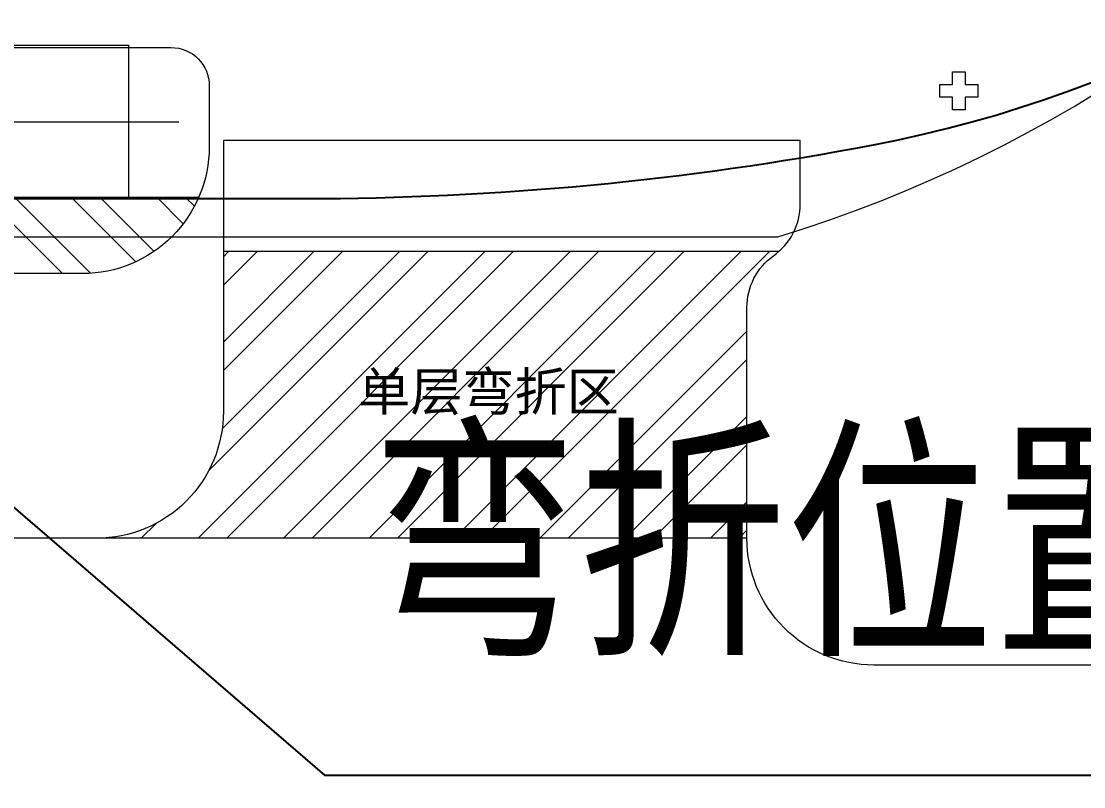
# Model space of a CAD drawing. Header units: millimetres. Extents: x 1167 to 2098, y -78 to 499.
# Drawn here: x 1906.16 to 1914.54, y 279.95 to 285.99 of the extents above; entities that cross this region are included whole.
import ezdxf
from ezdxf.lldxf.tags import DXFTag

# ---------------------------------------------------------------- set-up
doc = ezdxf.new("R2010")
doc.units = ezdxf.units.MM
doc.layers.get('0').update_dxf_attribs({"lineweight": 5})
for name, color, linetype, lineweight in [('cover lens', 6, 'Continuous', 25), ('DIM', 3, 'Continuous', 5), ('FPC', 50, 'Continuous', 5), ('ITO', 2, 'Continuous', 5), ('MFPC', 50, 'Continuous', 5)]:
    doc.layers.add(name, color=color, linetype=linetype, lineweight=lineweight)
doc.styles.add('RD', font='ROMAND.shx', dxfattribs={"width": 0.8})
doc.styles.add('宋体', font='')
doc.styles.add('汉字', font='')
doc.styles.get('宋体').set_extended_font_data('SimSun')
doc.styles.get('汉字').set_extended_font_data('SimSun')
tags = doc.linetypes.add('CENTER', pattern=[0.6, 0.375, -0.075, 0.075, -0.075]).pattern_tags.tags
tags[10:11] = [DXFTag(74, 4), DXFTag(75, 0), DXFTag(340, '0'), DXFTag(46, 1.0), DXFTag(50, 0.0), DXFTag(44, 0.0), DXFTag(45, 0.0)]
tags[8:9] = [DXFTag(74, 4), DXFTag(75, 0), DXFTag(340, '0'), DXFTag(46, 1.0), DXFTag(50, 0.0), DXFTag(44, 0.0), DXFTag(45, 0.0)]
tags[6:7] = [DXFTag(74, 4), DXFTag(75, 0), DXFTag(340, '0'), DXFTag(46, 1.0), DXFTag(50, 0.0), DXFTag(44, 0.0), DXFTag(45, 0.0)]
tags[4:5] = [DXFTag(74, 4), DXFTag(75, 0), DXFTag(340, '0'), DXFTag(46, 1.0), DXFTag(50, 0.0), DXFTag(44, 0.0), DXFTag(45, 0.0)]
doc.dimstyles.new('DIM', dxfattribs={"dimtxt": 1.5, "dimasz": 0.8, "dimexe": 0, "dimexo": 0.5, "dimgap": 0.11, "dimtad": 0, "dimzin": 1, "dimdsep": 46, "dimtxsty": 'RD', "dimcen": 0, "dimclrd": 256, "dimclre": 256, "dimclrt": 256, "dimadec": 0, "dimazin": 0, "dimtm": 1e-09, "dimtfac": 1, "dimtofl": 0, "dimtmove": 0, "dimatfit": 3, "dimfxl": 1, "dimlwe": -1, "dimarcsym": 0})

# ---------------------------------------------------------------- blocks, each defined once
blk = doc.blocks.new('R200N1K-045-CVL-V01-A')
at = {"layer": 'cover lens', "color": 1}
blk.add_lwpolyline([(1646.0792, 301.2162), (1646.0792, 320.6362, 0.033631), (1645.863, 323.8472, 0.322481), (1637.8675, 332.2869, 0.047164), (1633.3792, 332.7112), (1622.3792, 332.7112, 0.047164), (1617.891, 332.2869, 0.322481), (1609.8955, 323.8472, 0.033631), (1609.6792, 320.6362), (1609.6792, 301.2162, 0.033631), (1609.8955, 298.0053, 0.322481), (1617.891, 289.5655, 0.047164), (1622.3792, 289.1412), (1633.3792, 289.1412, 0.047164), (1637.8675, 289.5655, 0.322481), (1645.863, 298.0053, 0.033631)], format="xyb", close=True, dxfattribs=at)
blk = doc.blocks.new('R200N1K-045-TFPC-V01-A')
at = {"lineweight": 5}
h = blk.add_hatch(dxfattribs=at)
h.set_pattern_fill('ANSI32', color=252, scale=0.05)
h.set_pattern_definition([(135, (3354.54914, -1e-12), (0.3367596, 0.3367596), []), (135, (3354.32463, -1e-12), (0.3367596, 0.3367596), [])])
h.paths.add_polyline_path([(1630.1652, 285.5329, 0.023805), (1630.1743, 285.723), (1630.1743, 288.0497, -0.414214), (1630.6743, 288.5497), (1631.6274, 288.5497, 0.299165), (1632.5453, 289.1529), (1623.2532, 289.1529, 0.299165), (1624.1711, 288.5497), (1625.1243, 288.5497, -0.414214), (1625.6243, 288.0497), (1625.6243, 287.323), (1625.6243, 285.5329)])
at = {"color": 252, "lineweight": 5}
blk.add_line((1623.2532, 289.1529), (1632.5453, 289.1529), dxfattribs=at)
at = {"layer": 'FPC', "lineweight": 0, "flags": 128}
blk.add_lwpolyline([(1623.4711, 290.3321), (1632.3274, 290.3321, -0.414214), (1632.6274, 290.0321), (1632.6274, 289.5497, -0.414214), (1631.6274, 288.5497), (1630.6743, 288.5497, 0.414214)], format="xyb", dxfattribs=at)

msp = doc.modelspace()

# ---------------------------------------------------------------- hatches: boundary and pattern name
at = {"lineweight": 5}
h = msp.add_hatch(dxfattribs=at)
h.set_pattern_fill('ANSI32', color=252, scale=0.05)
h.set_pattern_definition([(45, (451.1886, 260.14377), (-0.3367596, 0.3367596), []), (45, (451.4131, 260.14377), (-0.3367596, 0.3367596), [])])
h.paths.add_polyline_path([(1894.3006, 284.1739, 0.0371), (1894.3185, 284.1332, -0.122652), (1894.4937, 283.4297), (1894.4937, 281.9139), (1899.0334, 281.9139, -0.414214), (1898.0334, 282.9139), (1898.0334, 284.1739)])
h.paths.add_polyline_path([(1907.7534, 284.1739), (1907.7534, 282.9139, -0.414214), (1906.7534, 281.9139), (1911.8826, 281.9139), (1911.8826, 283.7341, -0.242891), (1912.093, 284.1417, 0.025958), (1912.1337, 284.1739)])
h.paths.add_polyline_path([(1895.1481, 282.7763), (1897.5029, 282.7763), (1897.5029, 283.3749), (1895.1481, 283.3749)], flags=24)
h.paths.add_polyline_path([(1908.717, 282.7763), (1911.0718, 282.7763), (1911.0718, 283.3749), (1908.717, 283.3749)], flags=24)

# ---------------------------------------------------------------- linework, layer by layer
at = {"color": 252, "lineweight": 5}
for points in [[(1912.1337, 284.1739), (1907.7534, 284.1739)], [(1911.8826, 281.9139), (1906.7534, 281.9139)]]:
    msp.add_lwpolyline(points, dxfattribs=at)
at = {"layer": 'ITO', "color": 2, "lineweight": 5}
msp.add_lwpolyline([(1886.0234, 294.2914, 0.321652), (1893.6604, 284.2914), (1912.1265, 284.2914, 0.321652), (1919.7634, 294.2914), (1919.7634, 317.6674, 0.414214), (1910.1634, 327.2674), (1895.6234, 327.2674, 0.414214), (1886.0234, 317.6674)], format="xyb", close=True, dxfattribs=at)
at = {"layer": 'ITO', "lineweight": 5}
msp.add_lwpolyline([(1907.0034, 284.5914), (1898.7834, 284.5914), (1898.7834, 285.8014), (1907.0034, 285.8014), (1907.0034, 284.5914)], close=True, dxfattribs=at)
at = {"layer": 'ITO', "lineweight": 0}
msp.add_lwpolyline([(1913.5034, 285.2914), (1913.5034, 285.3914), (1913.4034, 285.3914), (1913.4034, 285.4914), (1913.5034, 285.4914), (1913.5034, 285.5914), (1913.6034, 285.5914), (1913.6034, 285.4914), (1913.7034, 285.4914), (1913.7034, 285.3914), (1913.6034, 285.3914), (1913.6034, 285.2914)], close=True, dxfattribs=at)
at = {"layer": 'ITO', "color": 1, "linetype": 'CENTER', "lineweight": 5}
msp.add_lwpolyline([(1898.385, 285.1964), (1907.4018, 285.1964)], dxfattribs=at)
at = {"layer": 'MFPC', "lineweight": 5}
msp.add_lwpolyline([(1905.6181, 269.4714), (1918.2634, 269.4714, 0.414214), (1919.2634, 270.4714), (1919.2634, 272.6839, 0.237726), (1914.8445, 280.8247, 0.152849), (1914.5594, 280.9139), (1912.8826, 280.9139, -0.414214), (1911.8826, 281.9139), (1911.8826, 283.7341, -0.242891), (1912.093, 284.1417, 0.242891), (1912.3034, 284.5493), (1912.3034, 285.0514), (1907.7534, 285.0514), (1907.7534, 282.9139, -0.414214), (1906.7534, 281.9139), (1899.0334, 281.9139, -0.414214)], format="xyb", dxfattribs=at)

# ---------------------------------------------------------------- block references
at = {"layer": 'DIM', "color": 3, "lineweight": 5}
for name in ['R200N1K-045-CVL-V01-A', 'R200N1K-045-TFPC-V01-A']:
    msp.add_blockref(name, (275.0142, -4.5488), dxfattribs=at)

# ---------------------------------------------------------------- texts
at = {"color": 7, "lineweight": 5, "true_color": 0xffffff, "style": '汉字'}
msp.add_text('单层弯折区', height=0.30139, dxfattribs=at).set_placement((1908.8168, 282.9198))
at = {"layer": 'DIM', "color": 3, "insert": (1922.0114, 282.6449), "char_height": 1.5, "width": 24.670352, "attachment_point": 3, "style": '宋体'}
msp.add_mtext('{\\W0.8;\\C256;弯折位置软化处理}', dxfattribs=at)

# ---------------------------------------------------------------- leaders
at = {"layer": 'DIM', "lineweight": 5}
msp.add_leader([(1904.0754, 283.9016), (1908.5499, 280.0448), (1921.5896, 280.0448)], dimstyle='DIM', override={"dimgap": 0.11, "dimtad": 0}, dxfattribs=at)

doc.saveas('drawing.dxf')
